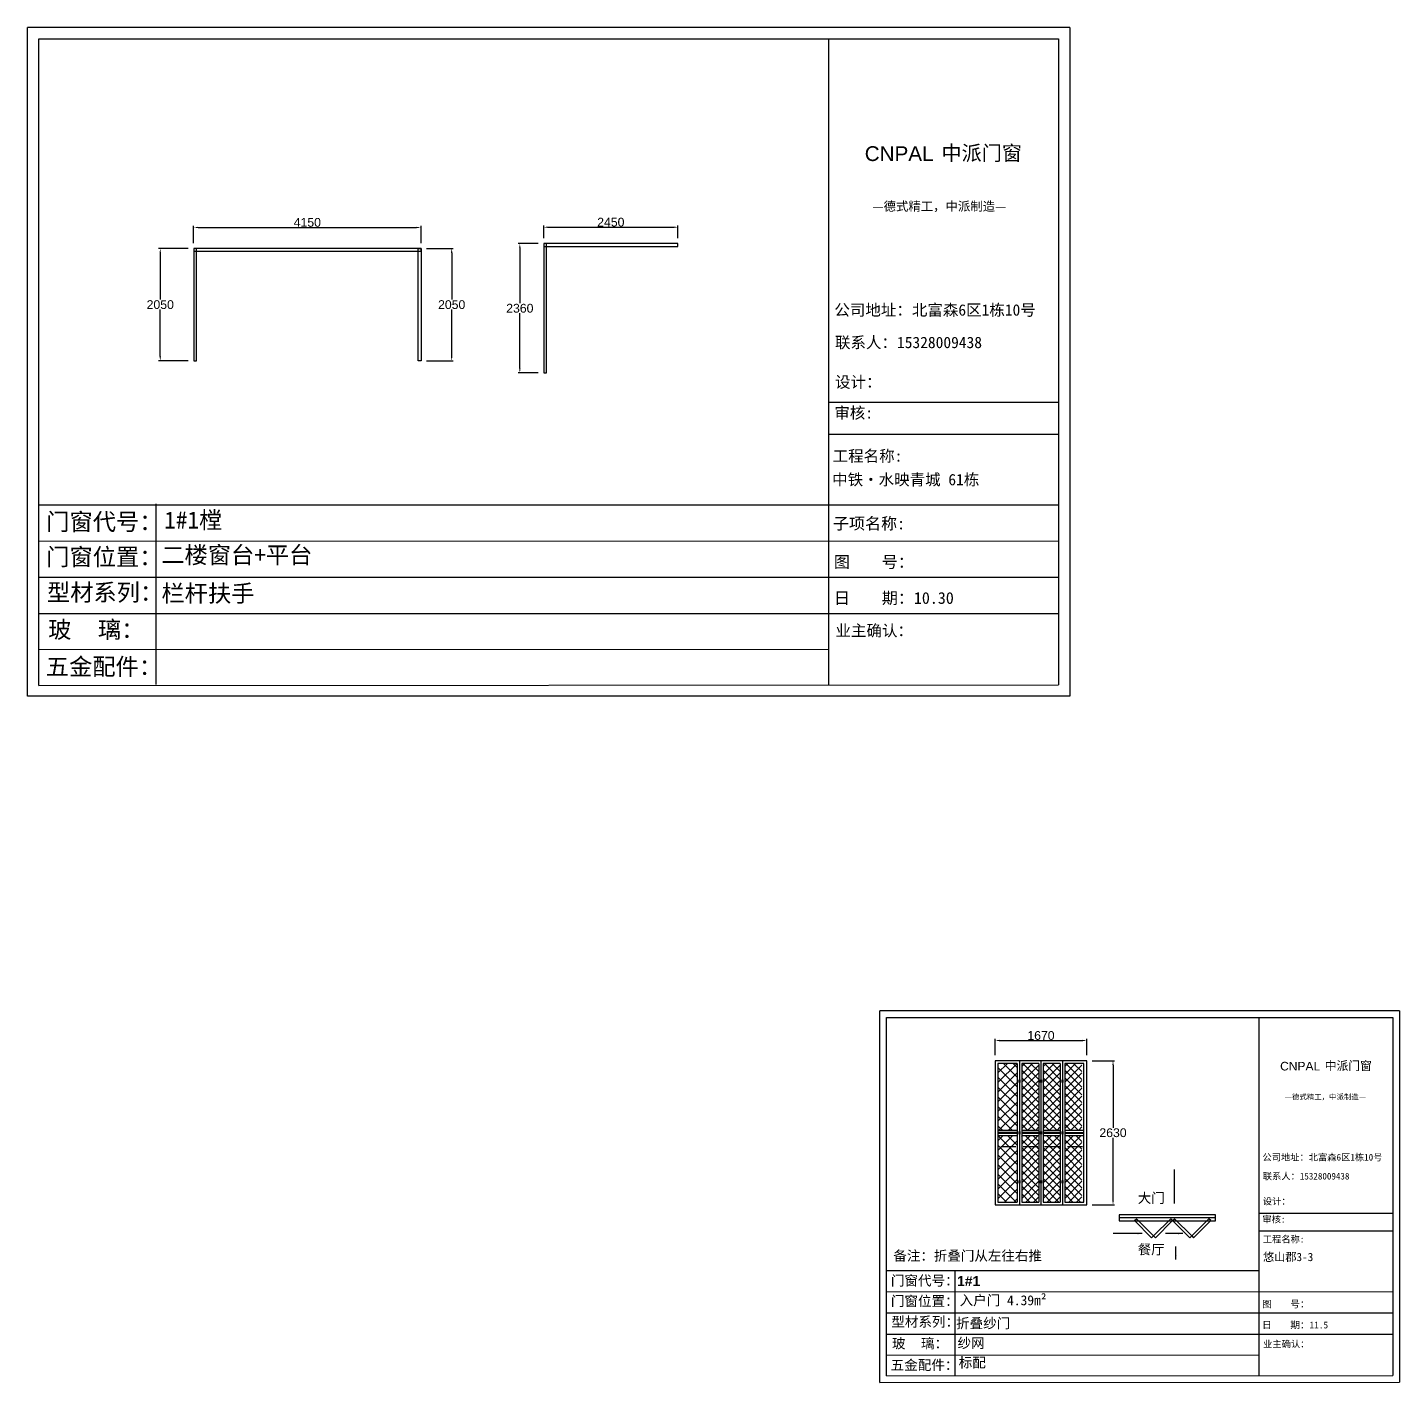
# Model space of a CAD drawing. Header units: inches. Extents: x -138455 to 599497, y -747149 to 13167.
# Drawn here: x 312230 to 337277, y -473046 to -448312 of the extents above; entities that cross this region are included whole.
import ezdxf

# ---------------------------------------------------------------- set-up
doc = ezdxf.new("R2010")
doc.units = ezdxf.units.IN
doc.header["$MEASUREMENT"] = 0
doc.header["$PDMODE"] = 35
doc.header["$PDSIZE"] = -3
doc.layers.add('0 @ 1', color=7, linetype='Continuous')
doc.styles.add('Annotative', font='arialbd.ttf')
doc.styles.add('MtXpl_', font='')
doc.styles.get("Standard").update_dxf_attribs({"font": 'arial.ttf'})
doc.styles.get('MtXpl_').set_extended_font_data('SimSun')
doc.dimstyles.get("Standard").update_dxf_attribs({"dimtxt": 80, "dimasz": 70, "dimexe": 40, "dimexo": 80, "dimgap": 0, "dimtad": 1, "dimtih": 1, "dimtoh": 1, "dimdec": 0, "dimzin": 0, "dimdsep": 46, "dimtxsty": 'Standard', "dimcen": 0.09, "dimadec": 0, "dimazin": 0, "dimtfac": 1, "dimtdec": 0, "dimtofl": 0, "dimtmove": 0, "dimatfit": 3, "dimfxl": 0, "dimtolj": 1, "dimtzin": 0, "dimarcsym": 0})

# ---------------------------------------------------------------- blocks, each defined once
blk = doc.blocks.new('*D2137')
at = {"color": 0, "lineweight": -2, "transparency": 16777216}
for p, q in [((315264, -452247), (315264, -451933)), ((315344, -451963), (319334, -451963)), ((319414, -452247), (319414, -451933))]:
    blk.add_line(p, q, dxfattribs=at)
at = {"color": 0, "transparency": 16777216}
for points in [[(315344, -451950), (315344, -451976), (315264, -451963)], [(319334, -451950), (319334, -451976), (319414, -451963)]]:
    blk.add_solid(points, dxfattribs=at)
at = {"layer": 'Defpoints', "color": 0, "transparency": 16777216}
for p in [(319414, -451963), (315264, -452347), (319414, -452347)]:
    blk.add_point(p, dxfattribs=at)
at = {"color": 0, "transparency": 16777216, "insert": (317339, -451871), "char_height": 160, "attachment_point": 5}
blk.add_mtext('\\A1;4150', dxfattribs=at)
blk = doc.blocks.new('*D2138')
at = {"color": 0, "lineweight": -2, "transparency": 16777216}
for p, q in [((315164, -452347), (314624, -452347)), ((314654, -452427), (314654, -453280)), ((314654, -454317), (314654, -453463)), ((315164, -454397), (314624, -454397))]:
    blk.add_line(p, q, dxfattribs=at)
at = {"color": 0, "transparency": 16777216}
for points in [[(314641, -452427), (314667, -452427), (314654, -452347)], [(314641, -454317), (314667, -454317), (314654, -454397)]]:
    blk.add_solid(points, dxfattribs=at)
at = {"layer": 'Defpoints', "color": 0, "transparency": 16777216}
for p in [(315264, -452347), (314654, -454397), (315264, -454397)]:
    blk.add_point(p, dxfattribs=at)
at = {"color": 0, "transparency": 16777216, "insert": (314654, -453372), "char_height": 160, "attachment_point": 5}
blk.add_mtext('\\A1;2050', dxfattribs=at)
blk = doc.blocks.new('*D2139')
at = {"color": 0, "lineweight": -2, "transparency": 16777216}
for p, q in [((319514, -452347), (320004, -452347)), ((319974, -452427), (319974, -453280)), ((319974, -454317), (319974, -453463)), ((319514, -454397), (320004, -454397))]:
    blk.add_line(p, q, dxfattribs=at)
at = {"color": 0, "transparency": 16777216}
for points in [[(319960, -452427), (319987, -452427), (319974, -452347)], [(319960, -454317), (319987, -454317), (319974, -454397)]]:
    blk.add_solid(points, dxfattribs=at)
at = {"layer": 'Defpoints', "color": 0, "transparency": 16777216}
for p in [(319414, -452347), (319414, -454397), (319974, -454397)]:
    blk.add_point(p, dxfattribs=at)
at = {"color": 0, "transparency": 16777216, "insert": (319974, -453372), "char_height": 160, "attachment_point": 5}
blk.add_mtext('\\A1;2050', dxfattribs=at)
blk = doc.blocks.new('*D2140')
at = {"color": 0, "lineweight": -2, "transparency": 16777216}
for p, q in [((321654, -452158), (321654, -451928)), ((321734, -451958), (324024, -451958)), ((324104, -452158), (324104, -451928))]:
    blk.add_line(p, q, dxfattribs=at)
at = {"color": 0, "transparency": 16777216}
for points in [[(321734, -451945), (321734, -451972), (321654, -451958)], [(324024, -451945), (324024, -451972), (324104, -451958)]]:
    blk.add_solid(points, dxfattribs=at)
at = {"layer": 'Defpoints', "color": 0, "transparency": 16777216}
for p in [(324104, -451958), (321654, -452258), (324104, -452258)]:
    blk.add_point(p, dxfattribs=at)
at = {"color": 0, "transparency": 16777216, "insert": (322879, -451867), "char_height": 160, "attachment_point": 5}
blk.add_mtext('\\A1;2450', dxfattribs=at)
blk = doc.blocks.new('*D2141')
at = {"color": 0, "lineweight": -2, "transparency": 16777216}
for p, q in [((321554, -452258), (321188, -452258)), ((321218, -452338), (321218, -453347)), ((321218, -454538), (321218, -453530)), ((321554, -454618), (321188, -454618))]:
    blk.add_line(p, q, dxfattribs=at)
at = {"color": 0, "transparency": 16777216}
for points in [[(321205, -452338), (321232, -452338), (321218, -452258)], [(321205, -454538), (321232, -454538), (321218, -454618)]]:
    blk.add_solid(points, dxfattribs=at)
at = {"layer": 'Defpoints', "color": 0, "transparency": 16777216}
for p in [(321654, -452258), (321218, -454618), (321654, -454618)]:
    blk.add_point(p, dxfattribs=at)
at = {"color": 0, "transparency": 16777216, "insert": (321218, -453438), "char_height": 160, "attachment_point": 5}
blk.add_mtext('\\A1;2360', dxfattribs=at)
blk = doc.blocks.new('*D2158')
at = {"color": 0, "lineweight": -2, "transparency": 16777216}
for p, q in [((331666, -467172), (332076, -467172)), ((332046, -467252), (332046, -468395)), ((332046, -469722), (332046, -468579)), ((331666, -469802), (332076, -469802))]:
    blk.add_line(p, q, dxfattribs=at)
at = {"color": 0, "transparency": 16777216}
for points in [[(332033, -467252), (332060, -467252), (332046, -467172)], [(332033, -469722), (332060, -469722), (332046, -469802)]]:
    blk.add_solid(points, dxfattribs=at)
at = {"layer": 'Defpoints', "color": 0, "transparency": 16777216}
for p in [(331566, -467172), (331566, -469802), (332046, -469802)]:
    blk.add_point(p, dxfattribs=at)
at = {"color": 0, "transparency": 16777216, "insert": (332046, -468487), "char_height": 160, "attachment_point": 5}
blk.add_mtext('\\A1;2630', dxfattribs=at)
blk = doc.blocks.new('*D2159')
at = {"color": 0, "lineweight": -2, "transparency": 16777216}
for p, q in [((329896, -467072), (329896, -466773)), ((329976, -466803), (331486, -466803)), ((331566, -467072), (331566, -466773))]:
    blk.add_line(p, q, dxfattribs=at)
at = {"color": 0, "transparency": 16777216}
for points in [[(329976, -466790), (329976, -466817), (329896, -466803)], [(331486, -466790), (331486, -466817), (331566, -466803)]]:
    blk.add_solid(points, dxfattribs=at)
at = {"layer": 'Defpoints', "color": 0, "transparency": 16777216}
for p in [(331566, -466803), (329896, -467172), (331566, -467172)]:
    blk.add_point(p, dxfattribs=at)
at = {"color": 0, "transparency": 16777216, "insert": (330731, -466712), "char_height": 160, "attachment_point": 5}
blk.add_mtext('\\A1;1670', dxfattribs=at)

msp = doc.modelspace()

# ---------------------------------------------------------------- hatches: boundary and pattern name
h = msp.add_hatch()
h.set_pattern_fill('ANSI37', color=256, scale=1000)
h.set_pattern_definition([(45, (-6588.78, 13309.5), (-88.388348, 88.388348), []), (135, (-6588.78, 13309.5), (-88.388348, -88.388348), [])])
h.paths.add_polyline_path([(330298.6, -467222.1), (329946.1, -467222.1), (329946.1, -468444.6), (330298.6, -468444.6)])
h.paths.add_polyline_path([(330298.6, -468534.6), (329946.1, -468534.6), (329946.1, -469752.1), (330298.6, -469752.1)])
h = msp.add_hatch()
h.set_pattern_fill('ANSI37', color=256, scale=800)
h.set_pattern_definition([(45, (-6588.78, 13309.49), (-70.710678, 70.710678), []), (135, (-6588.78, 13309.49), (-70.710678, -70.710678), [])])
h.paths.add_polyline_path([(330691.1, -467222.1), (330378.6, -467222.1), (330378.6, -468444.6), (330691.1, -468444.6)])
h.paths.add_polyline_path([(330378.6, -469752.1), (330691.1, -469752.1), (330691.1, -468534.6), (330378.6, -468534.6)])
h = msp.add_hatch()
h.set_pattern_fill('ANSI37', color=256, scale=800)
h.set_pattern_definition([(45, (-6196.28, 13309.49), (-70.710678, 70.710678), []), (135, (-6196.28, 13309.49), (-70.710678, -70.710678), [])])
h.paths.add_polyline_path([(331083.6, -467222.1), (330771.1, -467222.1), (330771.1, -468444.6), (331083.6, -468444.6)])
h.paths.add_polyline_path([(331083.6, -468534.6), (330771.1, -468534.6), (330771.1, -469752.1), (331083.6, -469752.1)])
h = msp.add_hatch()
h.set_pattern_fill('ANSI37', color=256, scale=800)
h.set_pattern_definition([(45, (-5803.78, 13309.49), (-70.710678, 70.710678), []), (135, (-5803.78, 13309.49), (-70.710678, -70.710678), [])])
h.paths.add_polyline_path([(331476.1, -467222.1), (331163.6, -467222.1), (331163.6, -468444.6), (331476.1, -468444.6)])
h.paths.add_polyline_path([(331476.1, -468534.6), (331163.6, -468534.6), (331163.6, -469752.1), (331476.1, -469752.1)])

# ---------------------------------------------------------------- linework, layer by layer
for p, q in [((331254.8, -448312), (312229.8, -448312)), ((312229.8, -460515.9), (312229.8, -448312)), ((331254.8, -448312), (331254.8, -460515.9)), ((312437.2, -448518.7), (331048.1, -448518.7)), ((312437.2, -460320.2), (312437.2, -448518.7)), ((326851.8, -448518.7), (326851.8, -460309.3)), ((331048.1, -448518.7), (331048.1, -460308.6)), ((326851.8, -455153.1), (331048.1, -455153.1)), ((326851.8, -455734.3), (331048.1, -455734.3)), ((312435.1, -457023.7), (331048.1, -457023.7)), ((314572.7, -457007.5), (314573.6, -460305.4)), ((312435.5, -457685.8), (331048.1, -457681.3)), ((312435.9, -458348.1), (331048.1, -458343.6)), ((312436.4, -459010.8), (331048.1, -459010.8)), ((312436.8, -459668.1), (326851.8, -459662.2)), ((312437.2, -460320.2), (331048.1, -460308.6)), ((331254.8, -460515.9), (312229.8, -460515.9)), ((337276.6, -466263.5), (327791.3, -466263.5)), ((327791.3, -473046.3), (327791.3, -466263.5)), ((337276.6, -466263.5), (337276.6, -473039.3)), ((327912.2, -466384), (337156.1, -466384)), ((327912.2, -472925.3), (327912.2, -466384)), ((334710.4, -466384), (334710.4, -472918.9)), ((337156.1, -466384), (337156.1, -472918.5)), ((331566.1, -467172.1), (329896.1, -467172.1)), ((329896.1, -467172.1), (329896.1, -469802.1)), ((329946.1, -467222.1), (329946.1, -469752.1)), ((330298.6, -467222.1), (329946.1, -467222.1)), ((330298.6, -467222.1), (330298.6, -469752.1)), ((330338.6, -467172.1), (330338.6, -467520.9)), ((330378.6, -467222.1), (330378.6, -469752.1)), ((330691.1, -467222.1), (330378.6, -467222.1)), ((330691.1, -467222.1), (330691.1, -469752.1)), ((330731.1, -467172.1), (330731.1, -468463)), ((330771.1, -467222.1), (330771.1, -469752.1)), ((331083.6, -467222.1), (330771.1, -467222.1)), ((331083.6, -467222.1), (331083.6, -469752.1)), ((331123.6, -467172.1), (331123.6, -468463)), ((331516.1, -467222.1), (331163.6, -467222.1)), ((331163.6, -467222.1), (331163.6, -469752.1)), ((331516.1, -469752.1), (331516.1, -467222.1)), ((331566.1, -469802.1), (331566.1, -467172.1)), ((330338.6, -467569), (330338.6, -468463)), ((330338.6, -468511.2), (330338.6, -469358.4)), ((330731.1, -468511.2), (330731.1, -469802.1)), ((331123.6, -468511.2), (331123.6, -469802.1)), ((330338.6, -469406.6), (330338.6, -469802.1)), ((329896.1, -469802.1), (331566.1, -469802.1)), ((329946.1, -469752.1), (330298.6, -469752.1)), ((330378.6, -469752.1), (330691.1, -469752.1)), ((330771.1, -469752.1), (331083.6, -469752.1)), ((331163.6, -469752.1), (331516.1, -469752.1)), ((333917.9, -470040.4), (332157, -470040.4)), ((334710.4, -469954), (337156.1, -469954)), ((334710.4, -470277.8), (337156.1, -470277.8)), ((327911, -471004), (334710.4, -471004)), ((329156.8, -470994.5), (329157.4, -472916.7)), ((327911.2, -471389.9), (337156.1, -471387.3)), ((327911.5, -471775.9), (337156.1, -471773.2)), ((327911.7, -472162.1), (337156.1, -472162.1)), ((327912, -472545.2), (334710.4, -472541.8)), ((327791.3, -473046.3), (337276.6, -473039.3)), ((327912.2, -472925.3), (337156.1, -472918.5))]:
    msp.add_line(p, q)
for points in [[(321654.1, -452308.5), (324104.1, -452308.5), (324104.1, -452258.5), (321654.1, -452258.5)], [(321654.1, -454618.5), (321704.1, -454618.5), (321704.1, -452258.5), (321654.1, -452258.5)], [(315264.2, -452396.6), (319414.2, -452396.6), (319414.2, -452346.6), (315264.2, -452346.6)], [(315264.2, -454396.6), (315314.2, -454396.6), (315314.2, -452346.6), (315264.2, -452346.6)], [(319414.2, -454396.6), (319364.2, -454396.6), (319364.2, -452346.6), (319414.2, -452346.6)], [(330332.1, -467520.9), (330345.1, -467520.9), (330345.1, -467569), (330332.1, -467569)], [(330724.6, -467520.9), (330737.6, -467520.9), (330737.6, -467569), (330724.6, -467569)], [(331117.1, -467520.9), (331130.1, -467520.9), (331130.1, -467569), (331117.1, -467569)], [(330332.1, -468463), (330345.1, -468463), (330345.1, -468511.2), (330332.1, -468511.2)], [(330724.6, -468463), (330737.6, -468463), (330737.6, -468511.2), (330724.6, -468511.2)], [(331117.1, -468463), (331130.1, -468463), (331130.1, -468511.2), (331117.1, -468511.2)], [(330332.1, -469358.4), (330345.1, -469358.4), (330345.1, -469406.6), (330332.1, -469406.6)], [(330724.6, -469358.4), (330737.6, -469358.4), (330737.6, -469406.6), (330724.6, -469406.6)], [(331117.1, -469358.4), (331130.1, -469358.4), (331130.1, -469406.6), (331117.1, -469406.6)], [(332157, -470093.3), (333917.9, -470093.3), (333917.9, -469987.6), (332157, -469987.6)], [(332473, -470055.5), (332785.9, -470368.4), (332750.5, -470403.8), (332437.6, -470090.9)], [(333098.8, -470055.5), (332785.9, -470368.4), (332821.2, -470403.8), (333134.1, -470090.9)], [(333169.5, -470055.5), (333482.4, -470368.4), (333447, -470403.8), (333134.1, -470090.9)], [(333795.3, -470055.5), (333482.4, -470368.4), (333517.7, -470403.8), (333830.6, -470090.9)]]:
    msp.add_lwpolyline(points, close=True)
for points in [[(330298.6, -468444.6), (329946.1, -468444.6)], [(330298.6, -468479.6), (329946.1, -468479.6)], [(329946.1, -468479.6), (330298.6, -468479.6)], [(330298.6, -468494.6), (329946.1, -468494.6)], [(329946.1, -468494.6), (330298.6, -468494.6)], [(329946.1, -468534.6), (330298.6, -468534.6)], [(330691.1, -468444.6), (330378.6, -468444.6)], [(330691.1, -468479.6), (330378.6, -468479.6)], [(330378.6, -468479.6), (330691.1, -468479.6)], [(330691.1, -468494.6), (330378.6, -468494.6)], [(330378.6, -468494.6), (330691.1, -468494.6)], [(330378.6, -468534.6), (330691.1, -468534.6)], [(331083.6, -468444.6), (330771.1, -468444.6)], [(330771.1, -468479.6), (331083.6, -468479.6)], [(331083.6, -468479.6), (330771.1, -468479.6)], [(330771.1, -468494.6), (331083.6, -468494.6)], [(331083.6, -468494.6), (330771.1, -468494.6)], [(330771.1, -468534.6), (331083.6, -468534.6)], [(331516.1, -468444.6), (331163.6, -468444.6)], [(331163.6, -468479.6), (331516.1, -468479.6)], [(331163.6, -468494.6), (331516.1, -468494.6)], [(331163.6, -468534.6), (331516.1, -468534.6)]]:
    msp.add_lwpolyline(points)

# ---------------------------------------------------------------- texts
for height, p in [(269.64, (327514, -450750.1)), (157.16, (335096.4, -467349.9))]:
    msp.add_text('CNPAL', height=height).set_placement(p)
at = {"style": 'MtXpl_'}
for s, height, p in [('中派门窗', 269.64, (328914.1, -450739)), ('—德式精工，中派制造—', 165.935, (327655.1, -451659)), ('公司地址：北富森6区1栋10号', 207.419, (326959.8, -453572.5)), ('联系人：15328009438', 207.419, (326971.1, -454165.4)), ('设计：', 207.42, (326971.4, -454887.7)), ('审核:', 207.42, (326958.1, -455450.1)), ('工程名称:', 207.42, (326927.8, -456237.3)), ('中铁·水映青城 61栋', 207.419, (326919.2, -456667.9)), ('子项名称:', 214.34, (326934.4, -457473.2)), ('图    号：', 214.34, (326949.8, -458176.1)), ('日    期：10.30', 214.336, (326950.6, -458832.7)), ('业主确认：', 207.42, (326979.3, -459424)), ('中派门窗', 157.16, (335912.4, -467343.4)), ('—德式精工，中派制造—', 96.712, (335178.6, -467879.7)), ('公司地址：北富森6区1栋10号', 120.89, (334773.4, -468994.9)), ('联系人：15328009438', 120.89, (334779.9, -469340.5)), ('设计：', 120.89, (334780.1, -469799.2)), ('审核:', 120.89, (334772.4, -470127)), ('工程名称:', 120.89, (334779.6, -470490.1)), ('悠山郡3-3', 149.85, (334782.5, -470829.4)), ('图    号：', 124.92, (334767.6, -471675.7)), ('日    期：11.5', 124.922, (334768, -472058.3)), ('业主确认：', 120.89, (334784.8, -472402.9))]:
    msp.add_text(s, height=height, dxfattribs=at).set_placement(p)
at = {"layer": '0 @ 1', "style": 'Annotative'}
for s, height, p in [('门窗代号：', 311.13, (312573.2, -457489.7)), ('门窗位置：', 311.13, (312573.2, -458130.7)), ('型材系列：', 311.13, (312586.3, -458778.2)), ('玻    璃：', 311.13, (312608.1, -459457.1)), ('五金配件：', 311.13, (312565.6, -460133.6)), ('门窗代号：', 181.34, (327991.5, -471275.6)), ('1#1', 181.34, (329199.9, -471284.3)), ('门窗位置：', 181.34, (327991.5, -471649.2)), ('型材系列：', 181.34, (327999.1, -472026.6)), ('折叠纱门 ', 181.34, (329181.3, -472053.8)), ('玻    璃：', 181.34, (328011.8, -472422.3)), ('纱网', 181.34, (329207.5, -472414.4)), ('五金配件：', 181.34, (327987, -472816.5))]:
    msp.add_text(s, height=height, dxfattribs=at).set_placement(p)
at = {"layer": '0 @ 1', "attachment_point": 1, "style": 'Annotative'}
for s, width, insert, char_height in [('{\\fSimSun|b1|i0|c134|p2;1#1樘}', 4396.385, (314727.6, -457146.8), 311.128), ('{\\fSimSun|b1|i0|c134|p2;二楼窗台+平台}', 9623.649, (314672.2, -457783.7), 311.128), ('{\\fSimSun|b1|i0|c134|p2;栏杆扶手}', 9006.576, (314676, -458486), 311.128), ('{\\fSimSun|b1|i0|c134|p2;大门}', 604.699, (332496.9, -469587.1), 180.693), ('{\\fSimSun|b1|i0|c134|p2;备注：折叠门从左往右推}', 4530.551, (328036.5, -470641.4), 180.693), ('{\\fSimSun|b1|i0|c134|p2;餐厅}', 604.699, (332496.9, -470525.8), 180.693), ('{\\fSimSun|b1|i0|c134|p2;入户门 4.39m²}', 4396.385, (329246.4, -471453.7), 181.335), ('{\\fSimSun|b1|i0|c134|p2;标配}', 7563.173, (329230.1, -472589.6), 181.335)]:
    msp.add_mtext_dynamic_manual_height_columns(s, width=width, gutter_width=903.5, heights=[0], dxfattribs=dict(at, insert=insert, char_height=char_height))

# ---------------------------------------------------------------- dimensions: what is measured, and where the dimension line sits
for base, p1, p2, picture, middle in [((319414.2, -451963), (315264.2, -452346.6), (319414.2, -452346.6), '*D2137', (317339.2, -451871.3)), ((324104.1, -451958.4), (321654.1, -452258.5), (324104.1, -452258.5), '*D2140', (322879.1, -451866.7)), ((331566.1, -466803.3), (329896.1, -467172.1), (331566.1, -467172.1), '*D2159', (330731.1, -466711.6))]:
    dim = msp.add_linear_dim(base=base, p1=p1, p2=p2, dimstyle='Standard', override={"dimtxt": 160, "dimasz": 80, "dimexe": 30, "dimexo": 100, "dimgap": 10, "dimfxl": 100})
    dim.commit()
    dim.dimension.update_dxf_attribs({"geometry": picture, "text_midpoint": middle})
for base, p1, p2, picture, middle in [((321218.3, -454618.5), (321654.1, -452258.5), (321654.1, -454618.5), '*D2141', (321218.3, -453438.5)), ((314654.1, -454396.6), (315264.2, -452346.6), (315264.2, -454396.6), '*D2138', (314654.1, -453371.6)), ((319973.7, -454396.6), (319414.2, -452346.6), (319414.2, -454396.6), '*D2139', (319973.7, -453371.6)), ((332046.4, -469802.1), (331566.1, -467172.1), (331566.1, -469802.1), '*D2158', (332046.4, -468487.1))]:
    dim = msp.add_linear_dim(base=base, p1=p1, p2=p2, angle=90, dimstyle='Standard', override={"dimtxt": 160, "dimasz": 80, "dimexe": 30, "dimexo": 100, "dimgap": 10, "dimfxl": 100})
    dim.commit()
    dim.dimension.update_dxf_attribs({"geometry": picture, "text_midpoint": middle})

# ---------------------------------------------------------------- leaders
for points in [[(330270.9, -468741.6), (329997.2, -468741.6)], [(330676.6, -468741.6), (330402.9, -468741.6)], [(331070.3, -468741.6), (330796.6, -468741.6)], [(331488.6, -468741.6), (331214.9, -468741.6)], [(333163.3, -469159.1), (333163.3, -469777.1)], [(332575.9, -470326.5), (332049, -470326.5)], [(333317.6, -470326.5), (333007, -470326.5)], [(333192.9, -470798.4), (333192.9, -470560.1)]]:
    msp.add_leader(points, dimstyle='Standard', override={"dimtxt": 160, "dimasz": 80, "dimexe": 30, "dimexo": 100, "dimgap": 10, "dimtad": 0, "dimfxl": 100})

doc.saveas('drawing.dxf')
